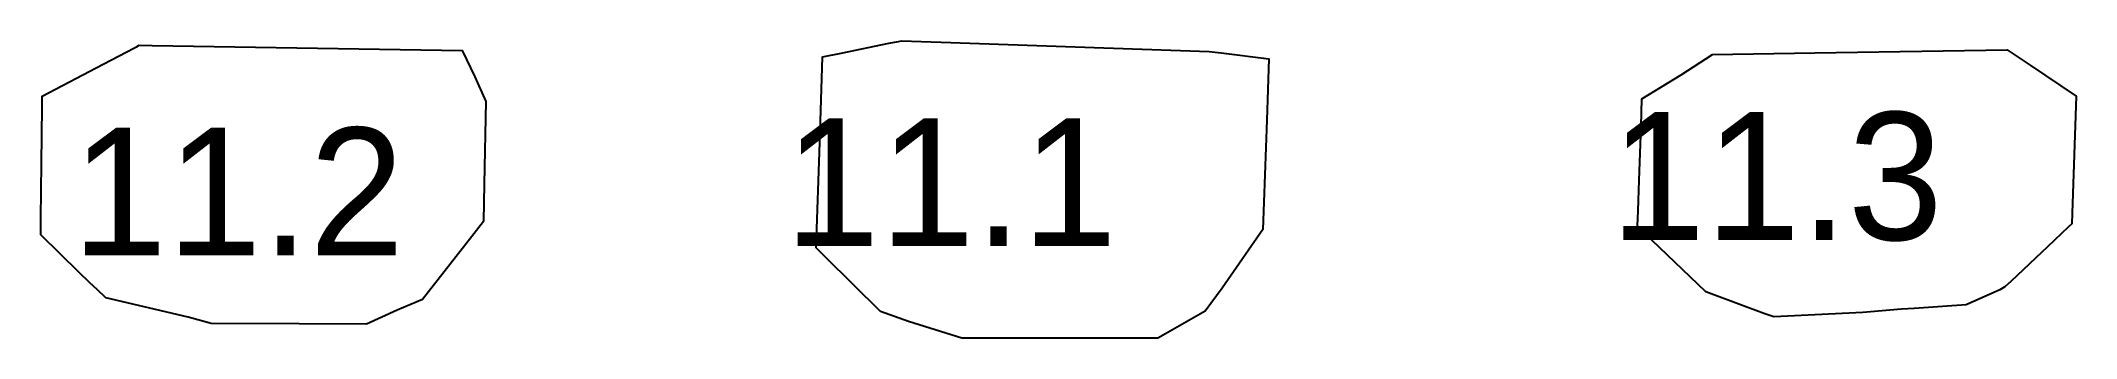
# Model space of a CAD drawing. Extents: x 61.5 to 141.2, y 24.7 to 36.3.
import ezdxf

# ---------------------------------------------------------------- set-up
doc = ezdxf.new("R2010")
doc.units = 0
doc.layers.get('0').update_dxf_attribs({"color": 255, "linetype": 'CONTINUOUS'})

msp = doc.modelspace()

# ---------------------------------------------------------------- linework, layer by layer
at = {"color": 1}
for points in [[(75.4396, 25.784), (74.2273, 25.2304), (71.591, 25.2443), (68.1481, 25.2624), (67.2558, 25.5019), (64.0219, 26.2624), (63.686, 26.5843), (63.5613, 26.7042), (63.3731, 26.8793), (62.9794, 27.2539), (61.4783, 28.7301), (61.4796, 29.1087), (61.4802, 29.3778), (61.5064, 31.5147), (61.531, 33.7409), (61.5344, 33.9345), (61.5379, 34.1519), (63.9249, 35.408), (65.1463, 36.0486), (65.2278, 36.091), (65.3318, 36.1455), (65.8365, 36.1375), (77.9802, 35.9422), (78.4798, 34.9117), (78.9038, 33.9494), (78.8386, 30.7263), (78.8087, 29.2498), (78.3556, 28.659), (76.4269, 26.1973)], [(103.367, 24.6836), (97.5381, 24.6827), (95.4588, 25.3353), (94.3577, 25.726), (92.203, 27.8611), (91.8404, 28.2164), (91.9832, 32.3365), (92.0894, 35.6895), (92.8222, 35.8415), (94.6889, 36.2226), (95.0568, 36.2981), (95.1815, 36.3236), (96.732, 36.2698), (107.227, 35.9083), (107.698, 35.85), (109.561, 35.6127), (109.477, 33.2126), (109.328, 28.9435), (107.739, 26.649), (107.07, 25.74), (105.518, 24.8496), (105.209, 24.6839)], [(134.329, 25.8256), (132.818, 25.6899), (129.334, 25.5264), (128.981, 25.6429), (128.281, 25.8971), (126.666, 26.5011), (124.561, 28.522), (123.994, 29.0811), (124.021, 29.6696), (124.062, 30.8621), (124.141, 32.9798), (124.17, 34.053), (125.708, 34.99), (126.929, 35.7849), (130.935, 35.8494), (138.472, 35.9699), (139.369, 35.3707), (141.174, 34.1593), (141.017, 29.574), (141.003, 29.1589), (140.869, 29.0397), (140.047, 28.2623), (138.618, 26.9213), (138.374, 26.6893), (138.177, 26.5781), (136.857, 25.9899), (134.829, 25.8524)]]:
    msp.add_lwpolyline(points, close=True, dxfattribs=at)

# ---------------------------------------------------------------- texts
for s, p in [('11.3', (122.936, 28.5295)), ('11.2', (62.6979, 27.9216)), ('11.1', (90.6073, 28.2898))]:
    msp.add_text(s, height=5).set_placement(p)

doc.saveas('drawing.dxf')
